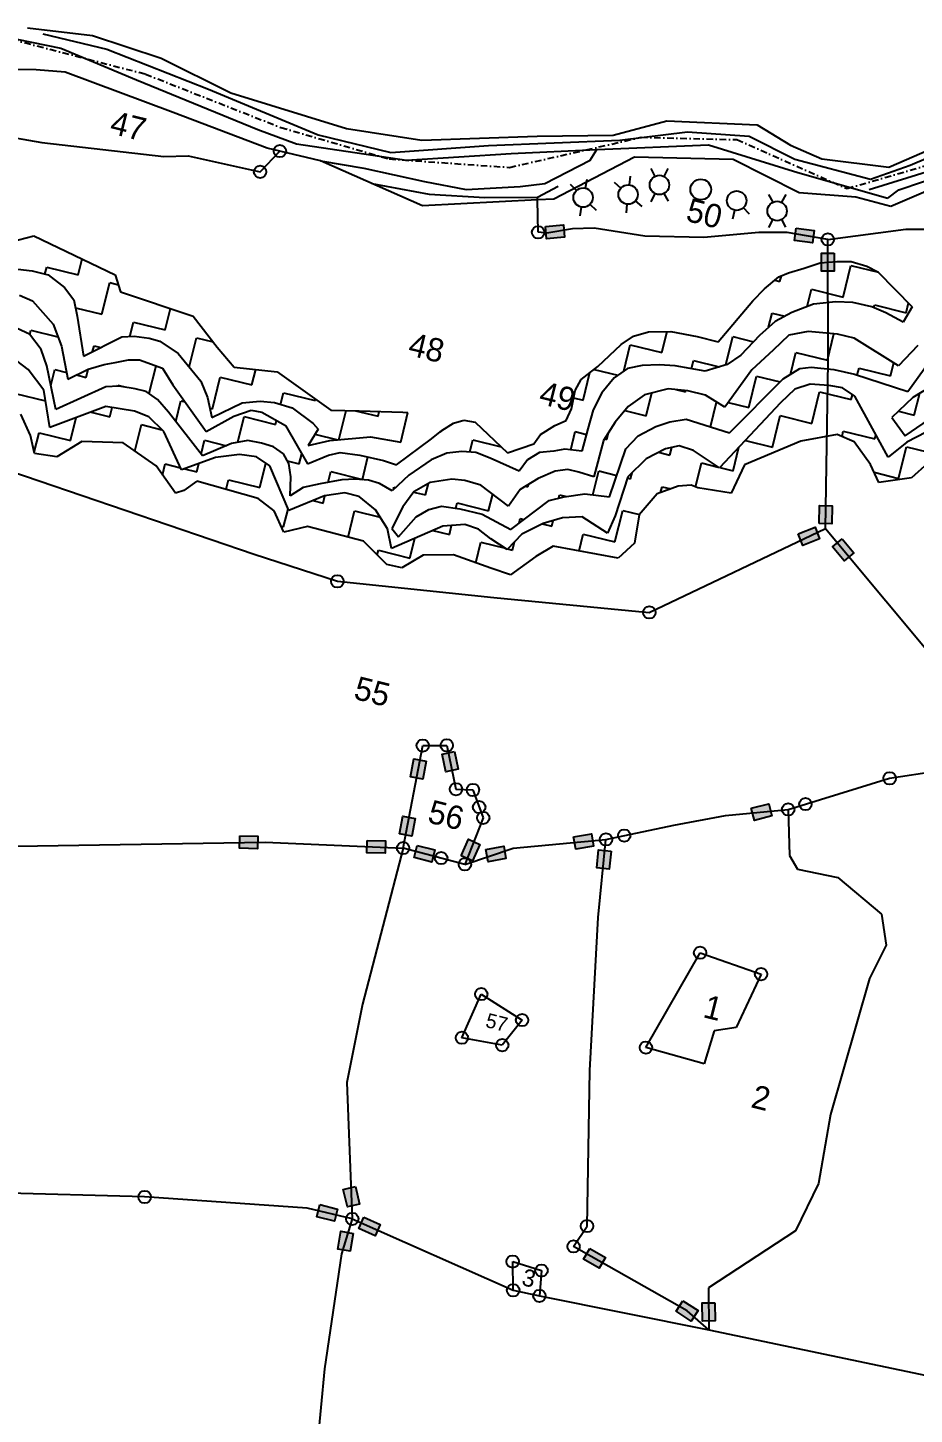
# Model space of a CAD drawing. Header units: metres. Extents: x 312545 to 317295, y 1913851 to 1916479.
# Drawn here: x 313891 to 314574, y 1915139 to 1916207 of the extents above; entities that cross this region are included whole.
import ezdxf

# ---------------------------------------------------------------- set-up
doc = ezdxf.new("R2010")
doc.units = ezdxf.units.M
doc.linetypes.add('DASHDOT', pattern=[1, 0.5, -0.25, 0, -0.25])
for name, color, linetype in [('LINE_WATER', 4, 'Continuous'), ('POLY_HATCH', 12, 'Continuous'), ('POLY_PARCEL', 6, 'Continuous'), ('POLY_WATER', 4, 'Continuous'), ('TEXT_PARCEL', 7, 'Continuous'), ('V_BOUND_STREAM_LINE', 7, 'DASHDOT')]:
    doc.layers.add(name, color=color, linetype=linetype)
doc.styles.add('TEXT_MAP', font='')
doc.styles.get('TEXT_MAP').set_extended_font_data('Kruti Dev 050')

msp = doc.modelspace()

# ---------------------------------------------------------------- hatches: boundary and pattern name
for points in [[(314304.6, 1916045.9), (314303.8, 1916055.5), (314289.9, 1916054.3), (314290.7, 1916044.7)], [(314495.8, 1916041.6), (314497, 1916051.2), (314483.2, 1916053), (314481.9, 1916043.4)], [(314502.8, 1916019.7), (314512.4, 1916019.7), (314512.4, 1916033.7), (314502.7, 1916033.6)], [(314510.8, 1915839), (314501.2, 1915839.2), (314500.9, 1915825.3), (314510.6, 1915825.1)], [(314501.2, 1915813.4), (314497.8, 1915822.4), (314484.8, 1915817.3), (314488.2, 1915808.3)], [(314520.1, 1915796.6), (314527.6, 1915802.7), (314518.6, 1915813.5), (314511.2, 1915807.3)], [(314185.9, 1915630.2), (314195.4, 1915628.4), (314198, 1915642.1), (314188.6, 1915643.9)], [(314213.2, 1915634), (314222.7, 1915636), (314219.8, 1915649.7), (314210.4, 1915647.7)], [(314464.5, 1915600.1), (314462.2, 1915609.4), (314448.6, 1915606), (314451, 1915596.6)], [(314189.6, 1915598), (314180.1, 1915599.8), (314177.4, 1915586.1), (314186.9, 1915584.3)], [(314327.1, 1915576.8), (314325.4, 1915586.3), (314311.7, 1915583.8), (314313.4, 1915574.3)], [(314068.1, 1915574.7), (314068.4, 1915584.3), (314054.4, 1915584.7), (314054.2, 1915575.1)], [(314166.4, 1915571.2), (314166.6, 1915580.8), (314152.6, 1915581.1), (314152.4, 1915571.5)], [(314202.4, 1915564.5), (314204.7, 1915573.9), (314191.2, 1915577.2), (314188.9, 1915567.9)], [(314239.5, 1915578), (314230.7, 1915582), (314224.9, 1915569.3), (314233.7, 1915565.3)], [(314259.5, 1915567.3), (314257.8, 1915576.8), (314244.1, 1915574.2), (314245.8, 1915564.7)], [(314329.5, 1915559.9), (314339.1, 1915558.9), (314340.5, 1915572.8), (314330.9, 1915573.8)], [(314137.3, 1915298.7), (314146.7, 1915300.9), (314143.5, 1915314.5), (314134.1, 1915312.3)], [(314127.3, 1915287.7), (314129.7, 1915297.1), (314116.1, 1915300.5), (314113.8, 1915291.1)], [(314158.8, 1915276.4), (314162.7, 1915285.2), (314150, 1915290.8), (314146.1, 1915282)], [(314129.9, 1915266.3), (314139.4, 1915264.6), (314141.8, 1915278.3), (314132.3, 1915280)], [(314331.4, 1915251.5), (314336.2, 1915259.9), (314324.1, 1915266.8), (314319.3, 1915258.4)], [(314402.3, 1915210.8), (314407.6, 1915218.9), (314395.9, 1915226.5), (314390.6, 1915218.4)], [(314411, 1915210.8), (314420.7, 1915211), (314420.4, 1915224.9), (314410.8, 1915224.8)]]:
    msp.add_hatch(color=256).paths.add_polyline_path(points)

# ---------------------------------------------------------------- linework, layer by layer
for points in [[(314321.8, 1916090.5), (314320.5, 1916083.8)], [(314355.2, 1916093), (314354.5, 1916086.2)], [(314371.2, 1916098.9), (314374.3, 1916092.8)], [(314384.3, 1916098.9), (314381.2, 1916092.8)], [(314309.1, 1916086.8), (314313.9, 1916081.9)], [(314342.9, 1916088.3), (314348.1, 1916083.7)], [(314371.5, 1916073.3), (314374.5, 1916079.5)], [(314384.7, 1916073.7), (314381.4, 1916079.6)], [(314461.9, 1916078.8), (314465.1, 1916072.8)], [(314475.1, 1916078.8), (314471.9, 1916072.8)], [(314316.6, 1916062.4), (314317.8, 1916069.1)], [(314329.2, 1916066.4), (314324.3, 1916071.2)], [(314352.5, 1916064.6), (314353, 1916071.4)], [(314364.6, 1916069.6), (314359.4, 1916074)], [(314447.1, 1916063.7), (314442.4, 1916068.7)], [(314434.4, 1916060.1), (314435.8, 1916066.8)], [(314462.2, 1916053.3), (314465.2, 1916059.4)], [(314475.3, 1916053.6), (314472.1, 1916059.6)]]:
    msp.add_lwpolyline(points)
for points in [[(314289.9, 1916054.3), (314303.8, 1916055.5), (314304.6, 1916045.9), (314290.7, 1916044.7)], [(314483.2, 1916053), (314497, 1916051.2), (314495.8, 1916041.6), (314481.9, 1916043.4)], [(314512.4, 1916033.7), (314512.4, 1916019.7), (314502.8, 1916019.7), (314502.7, 1916033.6)], [(314500.9, 1915825.3), (314501.2, 1915839.2), (314510.8, 1915839), (314510.6, 1915825.1)], [(314484.8, 1915817.3), (314497.8, 1915822.4), (314501.2, 1915813.4), (314488.2, 1915808.3)], [(314518.6, 1915813.5), (314527.6, 1915802.7), (314520.1, 1915796.6), (314511.2, 1915807.3)], [(314198, 1915642.1), (314195.4, 1915628.4), (314185.9, 1915630.2), (314188.6, 1915643.9)], [(314219.8, 1915649.7), (314222.7, 1915636), (314213.2, 1915634), (314210.4, 1915647.7)], [(314448.6, 1915606), (314462.2, 1915609.4), (314464.5, 1915600.1), (314451, 1915596.6)], [(314177.4, 1915586.1), (314180.1, 1915599.8), (314189.6, 1915598), (314186.9, 1915584.3)], [(314311.7, 1915583.8), (314325.4, 1915586.3), (314327.1, 1915576.8), (314313.4, 1915574.3)], [(314054.4, 1915584.7), (314068.4, 1915584.3), (314068.1, 1915574.7), (314054.2, 1915575.1)], [(314152.6, 1915581.1), (314166.6, 1915580.8), (314166.4, 1915571.2), (314152.4, 1915571.5)], [(314191.2, 1915577.2), (314204.7, 1915573.9), (314202.4, 1915564.5), (314188.9, 1915567.9)], [(314224.9, 1915569.3), (314230.7, 1915582), (314239.5, 1915578), (314233.7, 1915565.3)], [(314244.1, 1915574.2), (314257.8, 1915576.8), (314259.5, 1915567.3), (314245.8, 1915564.7)], [(314340.5, 1915572.8), (314339.1, 1915558.9), (314329.5, 1915559.9), (314330.9, 1915573.8)], [(314143.5, 1915314.5), (314146.7, 1915300.9), (314137.3, 1915298.7), (314134.1, 1915312.3)], [(314116.1, 1915300.5), (314129.7, 1915297.1), (314127.3, 1915287.7), (314113.8, 1915291.1)], [(314150, 1915290.8), (314162.7, 1915285.2), (314158.8, 1915276.4), (314146.1, 1915282)], [(314141.8, 1915278.3), (314139.4, 1915264.6), (314129.9, 1915266.3), (314132.3, 1915280)], [(314324.1, 1915266.8), (314336.2, 1915259.9), (314331.4, 1915251.5), (314319.3, 1915258.4)], [(314395.9, 1915226.5), (314407.6, 1915218.9), (314402.3, 1915210.8), (314390.6, 1915218.4)], [(314420.4, 1915224.9), (314420.7, 1915211), (314411, 1915210.8), (314410.8, 1915224.8)]]:
    msp.add_lwpolyline(points, close=True)
for centre, radius in [((314085.3, 1916112.3), 4.77), ((314070.1, 1916096.3), 4.77), ((314377.8, 1916086.2), 7.47), ((314377.8, 1916086.2), 7.47), ((314409.6, 1916082.7), 7.98), ((314319, 1916076.5), 7.47), ((314319, 1916076.5), 7.47), ((314353.7, 1916078.8), 7.47), ((314353.7, 1916078.8), 7.47), ((314437.3, 1916074.1), 7.47), ((314468.5, 1916066.1), 7.47), ((314468.5, 1916066.1), 7.47), ((314284.3, 1916049.7), 4.77), ((314507.5, 1916044.2), 4.77), ((314129.6, 1915780.8), 4.77), ((314370, 1915756.8), 4.77), ((314195.4, 1915654.2), 4.77), ((314213.9, 1915654.4), 4.77), ((314555.2, 1915629), 4.77), ((314221, 1915620.6), 4.77), ((314234.1, 1915620), 4.77), ((314238.9, 1915606.8), 4.77), ((314477, 1915605), 4.77), ((314490.3, 1915609.1), 4.77), ((314242, 1915598.5), 4.77), ((314336.6, 1915581.9), 4.77), ((314350.7, 1915584.9), 4.77), ((314180.3, 1915575.2), 4.77), ((314209.6, 1915567.5), 4.77), ((314227.9, 1915562.7), 4.77), ((314409.1, 1915494.6), 4.77), ((314456.1, 1915478.1), 4.77), ((314240.5, 1915462.7), 4.77), ((314272, 1915442.7), 4.77), ((314225.6, 1915429.1), 4.77), ((314256.7, 1915423.4), 4.77), ((314367.4, 1915421.5), 4.77), ((313981.1, 1915306.4), 4.77), ((314141.1, 1915289.5), 4.77), ((314322, 1915284), 4.77), ((314311.6, 1915268.3), 4.77), ((314264.7, 1915256.6), 4.77), ((314286.9, 1915249.7), 4.77), ((314265.1, 1915234.5), 4.77), ((314285.3, 1915230.2), 4.77)]:
    msp.add_circle(centre, radius)
at = {"layer": 'LINE_WATER'}
for p, q in [((313871.4, 1916200.8), (313916.4, 1916191.7)), ((313902.7, 1916202.6), (313952, 1916190.7)), ((313916.4, 1916191.7), (313974.8, 1916167.2)), ((313952, 1916190.7), (314030.4, 1916159.9)), ((313974.8, 1916167.2), (314068.2, 1916128.8)), ((314030.4, 1916159.9), (314114.7, 1916124.7)), ((314068.2, 1916128.8), (314098, 1916117.9)), ((314114.7, 1916124.7), (314170.7, 1916111.3)), ((314246.2, 1916116.7), (314347.2, 1916120.8)), ((314347.2, 1916120.8), (314399.4, 1916127.1)), ((314399.4, 1916127.1), (314446.9, 1916123.8)), ((314446.9, 1916123.8), (314482.1, 1916106)), ((314098, 1916117.9), (314183, 1916105.2)), ((314170.7, 1916111.3), (314246.2, 1916116.7)), ((314183, 1916105.2), (314263.5, 1916110.5)), ((314263.5, 1916110.5), (314329.5, 1916113.4)), ((314324.3, 1916105.3), (314329.5, 1916113.4)), ((314329.5, 1916113.4), (314415.5, 1916117.2)), ((314415.5, 1916117.2), (314484.4, 1916095.7)), ((314570.9, 1916101.4), (314600.8, 1916114.3)), ((314116.7, 1916104.9), (314149.9, 1916099.1)), ((314149.9, 1916099.1), (314196.7, 1916088.8)), ((314289.4, 1916087.3), (314324.3, 1916105.3)), ((314482.1, 1916106), (314540.5, 1916090.7)), ((314540.5, 1916090.7), (314570.9, 1916101.4)), ((314562.2, 1916082.4), (314615.2, 1916100.3)), ((314196.7, 1916088.8), (314228.9, 1916082.8)), ((314484.4, 1916095.7), (314553.7, 1916076)), ((314586.6, 1916097), (314539.5, 1916082.5)), ((314156.1, 1916087.4), (314200.3, 1916079.2)), ((314200.3, 1916079.2), (314243.2, 1916076.5)), ((314228.9, 1916082.8), (314270.6, 1916085.1)), ((314270.6, 1916085.1), (314289.4, 1916087.3)), ((314283.8, 1916076.8), (314299.8, 1916085.2)), ((314553.7, 1916076), (314562.2, 1916082.4)), ((314243.2, 1916076.5), (314283.8, 1916076.8))]:
    msp.add_line(p, q, dxfattribs=at)
at = {"layer": 'POLY_HATCH'}
for p, q in [((313872.2, 1916040.8), (313895.6, 1916047.1)), ((313895.6, 1916047.1), (313958.5, 1916016.9)), ((314489.4, 1916022.1), (314501.6, 1916026.1)), ((314501.6, 1916026.1), (314514.4, 1916027.1)), ((314514.4, 1916027.1), (314525.6, 1916027.2)), ((314525.6, 1916027.2), (314537.7, 1916023.5)), ((313883.4, 1916021.3), (313894.3, 1916020)), ((313894.3, 1916020), (313906.8, 1916016.9)), ((313906.8, 1916016.9), (313919.4, 1916007.1)), ((313958.5, 1916016.9), (313962.6, 1916003.8)), ((314458.7, 1916006.2), (314469.7, 1916015.3)), ((314469.7, 1916015.3), (314477.3, 1916018.5)), ((314477.3, 1916018.5), (314489.4, 1916022.1)), ((314537.7, 1916023.5), (314546.1, 1916019.3)), ((314546.1, 1916019.3), (314572.6, 1915992.4)), ((313919.4, 1916007.1), (313926.5, 1915997.7)), ((313962.6, 1916003.8), (314018.6, 1915985.1)), ((314449.7, 1915996.9), (314458.7, 1916006.2)), ((313884.6, 1916001.2), (313894.7, 1915996.9)), ((313894.7, 1915996.9), (313910.6, 1915979)), ((313926.5, 1915997.7), (313929, 1915985.1)), ((314423, 1915965.4), (314449.7, 1915996.9)), ((314496.5, 1915994.4), (314479.9, 1915988)), ((314513.7, 1915996.1), (314496.5, 1915994.4)), ((314526.9, 1915995.6), (314513.7, 1915996.1)), ((314541.5, 1915992.3), (314526.9, 1915995.6)), ((314552.2, 1915987.6), (314541.5, 1915992.3)), ((314572.6, 1915992.4), (314565.5, 1915980.4)), ((313929, 1915985.1), (313934, 1915954.2)), ((314018.6, 1915985.1), (314037, 1915961.1)), ((314479.9, 1915988), (314467, 1915981.1)), ((314565.5, 1915980.4), (314552.2, 1915987.6)), ((313892.4, 1915971.1), (313879.5, 1915977)), ((313901.4, 1915959.4), (313892.4, 1915971.1)), ((313910.6, 1915979), (313917.1, 1915961.9)), ((314357.9, 1915969.6), (314369.3, 1915973.1)), ((314369.3, 1915973.1), (314386.5, 1915973.4)), ((314386.5, 1915973.4), (314406.9, 1915969.4)), ((314467, 1915981.1), (314454.8, 1915970.1)), ((314492.5, 1915973.4), (314477.6, 1915970.5)), ((314514.9, 1915971.2), (314492.5, 1915973.4)), ((314527.8, 1915968.1), (314514.9, 1915971.2)), ((313917.1, 1915961.9), (313922, 1915936.5)), ((313934, 1915954.2), (313963.6, 1915969.2)), ((313963.6, 1915969.2), (313973.1, 1915969.7)), ((313973.1, 1915969.7), (313984.7, 1915968.2)), ((313984.7, 1915968.2), (313992.8, 1915965.8)), ((313992.8, 1915965.8), (314006.9, 1915956.4)), ((314037, 1915961.1), (314050.2, 1915945.7)), ((314330.3, 1915946.2), (314348.3, 1915963.2)), ((314348.3, 1915963.2), (314357.9, 1915969.6)), ((314406.9, 1915969.4), (314423, 1915965.4)), ((314454.8, 1915970.1), (314440.6, 1915955.1)), ((314477.6, 1915970.5), (314465.4, 1915958.9)), ((314562.1, 1915946.8), (314527.8, 1915968.1)), ((314576.8, 1915962.5), (314562.1, 1915946.8)), ((313891.4, 1915944), (313882.5, 1915950.7)), ((313905.6, 1915946.8), (313901.4, 1915959.4)), ((313950, 1915947.8), (313958.4, 1915949.5)), ((313958.4, 1915949.5), (313968.7, 1915951.5)), ((313968.7, 1915951.5), (313977.1, 1915951.5)), ((313977.1, 1915951.5), (313994.8, 1915945.1)), ((314006.9, 1915956.4), (314024.3, 1915935)), ((314440.6, 1915955.1), (314430.1, 1915947.9)), ((314465.4, 1915958.9), (314448.9, 1915943.7)), ((314569.1, 1915927), (314589.7, 1915955.5)), ((313903.3, 1915928.1), (313891.4, 1915944)), ((313912.7, 1915913.2), (313905.6, 1915946.8)), ((313922, 1915936.5), (313937.5, 1915944.2)), ((313937.5, 1915944.2), (313950, 1915947.8)), ((313994.8, 1915945.1), (314002.8, 1915932.2)), ((314050.2, 1915945.7), (314083.3, 1915942.3)), ((314083.3, 1915942.3), (314124.6, 1915912.7)), ((314317.4, 1915936.4), (314330.3, 1915946.2)), ((314353.1, 1915944.8), (314342.9, 1915937.6)), ((314364.6, 1915947.2), (314353.1, 1915944.8)), ((314377.6, 1915947.5), (314364.6, 1915947.2)), ((314390, 1915946.9), (314377.6, 1915947.5)), ((314413, 1915942.7), (314390, 1915946.9)), ((314430.1, 1915947.9), (314413, 1915942.7)), ((314448.9, 1915943.7), (314428.1, 1915915)), ((314473.1, 1915936.7), (314485.9, 1915944.8)), ((314485.9, 1915944.8), (314494.7, 1915945.9)), ((314494.7, 1915945.9), (314512.1, 1915943.9)), ((314512.1, 1915943.9), (314528.2, 1915940.4)), ((314528.2, 1915940.4), (314569.1, 1915927)), ((313951.1, 1915930.6), (313912.7, 1915913.2)), ((313961.1, 1915931.2), (313951.1, 1915930.6)), ((313973.8, 1915929.1), (313961.1, 1915931.2)), ((313982.4, 1915927), (313973.8, 1915929.1)), ((314002.8, 1915932.2), (314028.5, 1915896.1)), ((314024.3, 1915935), (314029.6, 1915922.5)), ((314312.8, 1915927.8), (314317.4, 1915936.4)), ((314342.9, 1915937.6), (314333.4, 1915926)), ((314384.5, 1915929.1), (314366.4, 1915924.6)), ((314399.7, 1915927.6), (314384.5, 1915929.1)), ((314431.7, 1915895.1), (314473.1, 1915936.7)), ((314482.1, 1915928.8), (314471, 1915918.2)), ((314494, 1915932.7), (314482.1, 1915928.8)), ((314508.4, 1915931.6), (314494, 1915932.7)), ((314518.9, 1915929.8), (314508.4, 1915931.6)), ((314528.3, 1915923.4), (314518.9, 1915929.8)), ((314587.4, 1915931.1), (314573, 1915922.4)), ((313908.1, 1915899.3), (313903.3, 1915928.1)), ((313991.1, 1915921), (313982.4, 1915927)), ((313999.5, 1915911.2), (313991.1, 1915921)), ((314029.6, 1915922.5), (314032.8, 1915907.1)), ((314032.8, 1915907.1), (314056.2, 1915918.4)), ((314056.2, 1915918.4), (314070.1, 1915919.5)), ((314070.1, 1915919.5), (314081.1, 1915918.5)), ((314081.1, 1915918.5), (314094.8, 1915914.4)), ((314310, 1915913.8), (314312.8, 1915927.8)), ((314333.4, 1915926), (314326.7, 1915912.9)), ((314366.4, 1915924.6), (314353.8, 1915915.5)), ((314413.4, 1915924.2), (314399.7, 1915927.6)), ((314428.1, 1915915), (314413.4, 1915924.2)), ((314471, 1915918.2), (314424, 1915868.1)), ((314554, 1915876.5), (314528.3, 1915923.4)), ((314573, 1915922.4), (314557, 1915907.1)), ((313893.1, 1915893.1), (313885.8, 1915909.5)), ((313951.1, 1915915.4), (313908.1, 1915899.3)), ((313973.3, 1915911.9), (313951.1, 1915915.4)), ((313984.4, 1915907.6), (313973.3, 1915911.9)), ((313995.8, 1915896.2), (313984.4, 1915907.6)), ((314025.8, 1915877.4), (313999.5, 1915911.2)), ((314028.5, 1915896.1), (314049.9, 1915908)), ((314049.9, 1915908), (314063.3, 1915912.7)), ((314063.3, 1915912.7), (314071.3, 1915911.1)), ((314071.3, 1915911.1), (314089.7, 1915900.9)), ((314094.8, 1915914.4), (314111, 1915902.4)), ((314124.6, 1915912.7), (314146.3, 1915912.2)), ((314146.3, 1915912.2), (314180, 1915911.1)), ((314178.6, 1915887.9), (314183.8, 1915910.8)), ((314180, 1915911.1), (314183.8, 1915910.8)), ((314306, 1915904.6), (314310, 1915913.8)), ((314326.7, 1915912.9), (314322.7, 1915898.2)), ((314353.8, 1915915.5), (314343.7, 1915903.4)), ((314557, 1915907.1), (314567.1, 1915892.8)), ((314567.1, 1915892.8), (314594.9, 1915911.8)), ((314009.5, 1915866.8), (313995.8, 1915896.2)), ((314089.7, 1915900.9), (314106.5, 1915871.2)), ((314114.7, 1915898.1), (314107, 1915885.4)), ((314111, 1915902.4), (314114.7, 1915898.1)), ((314202.1, 1915890.5), (314210, 1915897)), ((314210, 1915897), (314219.1, 1915902.7)), ((314219.1, 1915902.7), (314227, 1915905)), ((314227, 1915905), (314235.7, 1915903.5)), ((314235.7, 1915903.5), (314260.7, 1915879.9)), ((314286.2, 1915893.8), (314297.3, 1915900.8)), ((314297.3, 1915900.8), (314306, 1915904.6)), ((314322.7, 1915898.2), (314318.1, 1915881.1)), ((314343.7, 1915903.4), (314334.6, 1915889.2)), ((314361.4, 1915892.8), (314375, 1915900.2)), ((314375, 1915900.2), (314385.8, 1915903.7)), ((314385.8, 1915903.7), (314398.5, 1915905.7)), ((314398.5, 1915905.7), (314431.7, 1915895.1)), ((314601.4, 1915905), (314568.4, 1915888)), ((313896.2, 1915879.3), (313893.1, 1915893.1)), ((313932.8, 1915888.6), (313913.5, 1915876.6)), ((313964.6, 1915887.4), (313932.8, 1915888.6)), ((313989.9, 1915869.8), (313964.6, 1915887.4)), ((314048.1, 1915886.9), (314025.8, 1915877.4)), ((314060.6, 1915889.4), (314048.1, 1915886.9)), ((314071.2, 1915887.2), (314060.6, 1915889.4)), ((314080.3, 1915884.5), (314071.2, 1915887.2)), ((314107, 1915885.4), (314123.7, 1915889.3)), ((314123.7, 1915889.3), (314155.1, 1915892)), ((314155.1, 1915892), (314178.6, 1915887.9)), ((314175.3, 1915870.6), (314202.1, 1915890.5)), ((314260.7, 1915879.9), (314280.9, 1915886.7)), ((314280.9, 1915886.7), (314286.2, 1915893.8)), ((314334.6, 1915889.2), (314327.2, 1915861.3)), ((314351.9, 1915882.9), (314361.4, 1915892.8)), ((314486.7, 1915888.8), (314443.3, 1915870.5)), ((314514.8, 1915894), (314486.7, 1915888.8)), ((314527.9, 1915888.3), (314514.8, 1915894)), ((314540.5, 1915870.7), (314527.9, 1915888.3)), ((314568.4, 1915888), (314554, 1915876.5)), ((313913.5, 1915876.6), (313896.2, 1915879.3)), ((314035.7, 1915876.1), (314009.5, 1915866.8)), ((314054.2, 1915878.4), (314035.7, 1915876.1)), ((314067.2, 1915876.8), (314054.2, 1915878.4)), ((314077.6, 1915869.7), (314067.2, 1915876.8)), ((314088.1, 1915879.1), (314080.3, 1915884.5)), ((314092.1, 1915871.5), (314088.1, 1915879.1)), ((314106.5, 1915871.2), (314122.9, 1915878)), ((314122.9, 1915878), (314131.8, 1915880)), ((314131.8, 1915880), (314147, 1915878)), ((314147, 1915878), (314165.2, 1915873.8)), ((314214, 1915879.5), (314201.9, 1915874.5)), ((314225.6, 1915880.8), (314214, 1915879.5)), ((314236.2, 1915880), (314225.6, 1915880.8)), ((314247.4, 1915875.8), (314236.2, 1915880)), ((314269.7, 1915865.7), (314247.4, 1915875.8)), ((314285.5, 1915880), (314276.1, 1915874.3)), ((314296.3, 1915881.1), (314285.5, 1915880)), ((314305, 1915882.5), (314296.3, 1915881.1)), ((314318.1, 1915881.1), (314305, 1915882.5)), ((314339.2, 1915845.8), (314351.9, 1915882.9)), ((314367.6, 1915875.2), (314353.5, 1915861.2)), ((314382.4, 1915882.9), (314367.6, 1915875.2)), ((314393.1, 1915885.1), (314382.4, 1915882.9)), ((314404, 1915881.6), (314393.1, 1915885.1)), ((314424, 1915868.1), (314404, 1915881.6)), ((314004.9, 1915848.6), (313989.9, 1915869.8)), ((314092.2, 1915835.3), (314077.6, 1915869.7)), ((314093.8, 1915861.3), (314092.1, 1915871.5)), ((314165.2, 1915873.8), (314175.3, 1915870.6)), ((314201.9, 1915874.5), (314184.7, 1915862.7)), ((314276.1, 1915874.3), (314269.7, 1915865.7)), ((314297.5, 1915865.6), (314284.3, 1915859.9)), ((314307.2, 1915866.9), (314297.5, 1915865.6)), ((314315.7, 1915864.9), (314307.2, 1915866.9)), ((314327.2, 1915861.3), (314315.7, 1915864.9)), ((314443.3, 1915870.5), (314433.1, 1915848.8)), ((314546.8, 1915857), (314540.5, 1915870.7)), ((314584.5, 1915871.9), (314572, 1915860.4)), ((314021.4, 1915858), (314011.4, 1915850.7)), ((314068.6, 1915844.7), (314021.4, 1915858)), ((314093.3, 1915846.7), (314093.8, 1915861.3)), ((314116.3, 1915856), (314103.3, 1915853)), ((314133.1, 1915858.9), (314116.3, 1915856)), ((314143.4, 1915859.5), (314133.1, 1915858.9)), ((314153.7, 1915858.7), (314143.4, 1915859.5)), ((314162.2, 1915856.2), (314153.7, 1915858.7)), ((314171.8, 1915850.5), (314162.2, 1915856.2)), ((314184.7, 1915862.7), (314171.8, 1915850.5)), ((314201.1, 1915857), (314188.5, 1915849.8)), ((314217.8, 1915859.5), (314201.1, 1915857)), ((314227.8, 1915858.4), (314217.8, 1915859.5)), ((314240.2, 1915854.9), (314227.8, 1915858.4)), ((314261.6, 1915838.7), (314240.2, 1915854.9)), ((314284.3, 1915859.9), (314270.4, 1915851.6)), ((314353.5, 1915861.2), (314343.7, 1915831.2)), ((314392.2, 1915854), (314376.1, 1915848.2)), ((314402.2, 1915854.8), (314392.2, 1915854)), ((314407.4, 1915852.7), (314402.2, 1915854.8)), ((314572, 1915860.4), (314546.8, 1915857)), ((314011.4, 1915850.7), (314004.9, 1915848.6)), ((314080.9, 1915835.1), (314068.6, 1915844.7)), ((314119.8, 1915846.7), (314092.2, 1915835.3)), ((314103.3, 1915853), (314093.3, 1915846.7)), ((314135.4, 1915848.9), (314119.8, 1915846.7)), ((314146.4, 1915846.2), (314135.4, 1915848.9)), ((314158.9, 1915835.8), (314146.4, 1915846.2)), ((314188.5, 1915849.8), (314180, 1915838.2)), ((314270.4, 1915851.6), (314261.6, 1915838.7)), ((314263.3, 1915820.8), (314292.8, 1915843.1)), ((314292.8, 1915843.1), (314304.4, 1915845.9)), ((314304.4, 1915845.9), (314320.4, 1915848.1)), ((314320.4, 1915848.1), (314339.2, 1915845.8)), ((314376.1, 1915848.2), (314362.3, 1915832.1)), ((314433.1, 1915848.8), (314407.4, 1915852.7)), ((314088.3, 1915818.6), (314080.9, 1915835.1)), ((314168.3, 1915821.3), (314158.9, 1915835.8)), ((314180, 1915838.2), (314171.6, 1915821.5)), ((314190.3, 1915830.4), (314200.2, 1915836)), ((314200.2, 1915836), (314209.8, 1915838.8)), ((314209.8, 1915838.8), (314223.9, 1915836.7)), ((314223.9, 1915836.7), (314241.2, 1915832.4)), ((314241.2, 1915832.4), (314263.3, 1915820.8)), ((314362.3, 1915832.1), (314358.5, 1915810.2)), ((314106.7, 1915822.9), (314088.3, 1915818.6)), ((314149.7, 1915811.8), (314106.7, 1915822.9)), ((314171.2, 1915806), (314168.3, 1915821.3)), ((314210.9, 1915823.4), (314171.2, 1915806)), ((314171.6, 1915821.5), (314176.6, 1915815)), ((314176.6, 1915815), (314190.3, 1915830.4)), ((314227.8, 1915824.5), (314210.9, 1915823.4)), ((314238.3, 1915821), (314227.8, 1915824.5)), ((314288.1, 1915825.3), (314271.8, 1915817.2)), ((314303, 1915829.7), (314288.1, 1915825.3)), ((314318.2, 1915830.4), (314303, 1915829.7)), ((314337.8, 1915817.9), (314318.2, 1915830.4)), ((314343.7, 1915831.2), (314337.8, 1915817.9)), ((314167.8, 1915793.7), (314149.7, 1915811.8)), ((314247.8, 1915813.4), (314238.3, 1915821)), ((314260.4, 1915805.4), (314247.8, 1915813.4)), ((314271.8, 1915817.2), (314260.4, 1915805.4)), ((314195.8, 1915800.9), (314179.3, 1915791.2)), ((314219.1, 1915801.2), (314195.8, 1915800.9)), ((314247.9, 1915790.8), (314219.1, 1915801.2)), ((314295.9, 1915807.8), (314282.5, 1915799.8)), ((314345.9, 1915798.7), (314295.9, 1915807.8)), ((314358.5, 1915810.2), (314345.9, 1915798.7)), ((314179.3, 1915791.2), (314167.8, 1915793.7)), ((314263.1, 1915785.7), (314247.9, 1915790.8)), ((314282.5, 1915799.8), (314263.1, 1915785.7))]:
    msp.add_line(p, q, dxfattribs=at)
at = {"layer": 'POLY_HATCH', "linetype": 'Continuous'}
for p, q in [((313929.9, 1916016.9), (313932.9, 1916029.2)), ((313904.2, 1916017.5), (313905.6, 1916022.9)), ((313905.6, 1916022.9), (313929.9, 1916016.9)), ((314470.7, 1916011.9), (314471.8, 1916016.2)), ((314519.3, 1915999.8), (314525.3, 1916024.1)), ((314525.3, 1916024.1), (314546.5, 1916018.9)), ((313948.2, 1915986.5), (313954.2, 1916010.9)), ((313954.2, 1916010.9), (313960.9, 1916009.2)), ((314466.7, 1916012.8), (314470.7, 1916011.9)), ((314491.7, 1915992.6), (314495, 1916005.8)), ((314495, 1916005.8), (314519.3, 1915999.8)), ((314543.1, 1915991.6), (314543.6, 1915993.8)), ((314543.6, 1915993.8), (314567.9, 1915987.7)), ((314567.9, 1915987.7), (314569.8, 1915995.3)), ((313927.8, 1915991.6), (313948.2, 1915986.5)), ((313996.8, 1915974.5), (314000.9, 1915991)), ((314461.9, 1915976.5), (314464.6, 1915987.5)), ((314464.6, 1915987.5), (314474.5, 1915985.1)), ((313892.6, 1915970.7), (313893.5, 1915974.3)), ((313893.5, 1915974.3), (313914.3, 1915969.1)), ((313969.8, 1915969.5), (313972.5, 1915980.5)), ((313972.5, 1915980.5), (313996.8, 1915974.5)), ((314379.6, 1915957), (314383.7, 1915973.3)), ((314507.3, 1915951.2), (314512.3, 1915971.5)), ((313941, 1915957.8), (313942.1, 1915962.2)), ((313942.1, 1915962.2), (313947.3, 1915961)), ((314015.5, 1915945.9), (314021.1, 1915968.5)), ((314021.1, 1915968.5), (314033.8, 1915965.3)), ((314350.3, 1915942.8), (314355.3, 1915963)), ((314355.3, 1915963), (314379.6, 1915957)), ((314428.9, 1915947.6), (314434.3, 1915969.3)), ((314434.3, 1915969.3), (314450.2, 1915965.3)), ((314402.4, 1915944.6), (314404, 1915951)), ((314404, 1915951), (314423.9, 1915946)), ((314478.7, 1915940.2), (314482.9, 1915957.2)), ((314482.9, 1915957.2), (314507.3, 1915951.2)), ((313908.8, 1915931.7), (313911.8, 1915943.9)), ((313911.8, 1915943.9), (313921, 1915941.7)), ((313928.5, 1915939.8), (313936.1, 1915937.9)), ((313936.1, 1915937.9), (313937.7, 1915944.3)), ((313984.7, 1915925.8), (313989.9, 1915946.8)), ((314063.7, 1915932.1), (314066.7, 1915944)), ((314318.9, 1915920.4), (314324.2, 1915941.6)), ((314327.5, 1915944.1), (314345.8, 1915939.6)), ((314446.6, 1915914.6), (314452.6, 1915938.9)), ((314452.6, 1915938.9), (314470.8, 1915934.4)), ((314530.2, 1915939.8), (314531.6, 1915945.1)), ((314531.6, 1915945.1), (314555.9, 1915939.1)), ((314555.9, 1915939.1), (314558.4, 1915949.1)), ((313960.3, 1915931.2), (313960.4, 1915931.9)), ((313960.4, 1915931.9), (313966.9, 1915930.3)), ((314033.4, 1915913.8), (314039.4, 1915938.1)), ((314039.4, 1915938.1), (314063.7, 1915932.1)), ((314390.4, 1915928.5), (314397.9, 1915926.7)), ((313881.4, 1915925.6), (313904.6, 1915919.9)), ((313983.7, 1915926.1), (313984.7, 1915925.8)), ((314005.1, 1915904), (314009.1, 1915919.8)), ((314009.1, 1915919.8), (314012.2, 1915919)), ((314085.8, 1915917.1), (314088, 1915926)), ((314088, 1915926), (314112.4, 1915920)), ((314112.4, 1915920), (314112.7, 1915921.3)), ((314311.7, 1915922.2), (314318.9, 1915920.4)), ((314367.6, 1915908.4), (314371.9, 1915926)), ((314397.9, 1915926.7), (314398.2, 1915927.8)), ((314417.1, 1915899.8), (314421.8, 1915918.9)), ((314430.7, 1915918.5), (314446.6, 1915914.6)), ((314495.2, 1915902.5), (314501.2, 1915926.9)), ((314501.2, 1915926.9), (314525.5, 1915920.8)), ((314525.5, 1915920.8), (314526.5, 1915924.6)), ((314574.2, 1915908.8), (314578.4, 1915925.7)), ((313924, 1915889.3), (313928.4, 1915906.9)), ((313939.8, 1915911.2), (313954.4, 1915907.6)), ((313954.4, 1915907.6), (313956.1, 1915914.6)), ((314031.3, 1915914.3), (314033.4, 1915913.8)), ((314052.8, 1915887.9), (314057.7, 1915907.8)), ((314057.7, 1915907.8), (314082, 1915901.7)), ((314130.7, 1915889.9), (314136.3, 1915912.4)), ((314143.7, 1915912.2), (314161, 1915908)), ((314161, 1915908), (314161.9, 1915911.7)), ((314351.2, 1915912.4), (314367.6, 1915908.4)), ((314464.8, 1915884.2), (314470.9, 1915908.6)), ((314470.9, 1915908.6), (314495.2, 1915902.5)), ((314561.9, 1915911.8), (314574.2, 1915908.8)), ((313973.6, 1915881.1), (313978.7, 1915901.5)), ((313978.7, 1915901.5), (313994.4, 1915897.6)), ((314082, 1915901.7), (314082.8, 1915904.8)), ((314208.9, 1915896.1), (314209.6, 1915895.9)), ((314209.6, 1915895.9), (314209.9, 1915896.9)), ((314309.4, 1915882), (314312.9, 1915896.1)), ((314312.9, 1915896.1), (314321.6, 1915894)), ((314518.5, 1915892.4), (314519.5, 1915896.5)), ((314519.5, 1915896.5), (314543.8, 1915890.5)), ((313896, 1915880.3), (313899.7, 1915895.3)), ((313899.7, 1915895.3), (313924, 1915889.3)), ((314024.7, 1915878.8), (314027.3, 1915889.5)), ((314027.3, 1915889.5), (314044.2, 1915885.3)), ((314112.3, 1915894.2), (314130.1, 1915889.8)), ((314231.6, 1915880.3), (314233.9, 1915889.9)), ((314233.9, 1915889.9), (314255.8, 1915884.5)), ((314335.4, 1915890.5), (314337.2, 1915890.1)), ((314337.2, 1915890.1), (314338.5, 1915895.4)), ((314444, 1915889.4), (314464.8, 1915884.2)), ((314543.8, 1915890.5), (314544.6, 1915893.6)), ((314100.3, 1915871.4), (314102.2, 1915878.9)), ((314148.9, 1915859.3), (314153.2, 1915876.6)), ((314377.2, 1915880.2), (314385.9, 1915878)), ((314385.9, 1915878), (314387.3, 1915883.9)), ((314434.5, 1915866), (314439, 1915884.1)), ((314562.1, 1915860.1), (314568.1, 1915884.4)), ((314568.1, 1915884.4), (314592.5, 1915878.4)), ((313994.9, 1915862.7), (313997, 1915871.2)), ((313997, 1915871.2), (314008.8, 1915868.3)), ((314011.7, 1915867.5), (314021.3, 1915865.2)), ((314021.3, 1915865.2), (314022.9, 1915871.5)), ((314069.9, 1915853.1), (314074.6, 1915871.8)), ((314091, 1915873.7), (314100.3, 1915871.4)), ((314122.6, 1915857.1), (314124.6, 1915865.4)), ((314124.6, 1915865.4), (314148.9, 1915859.3)), ((314326.6, 1915847.3), (314331.2, 1915865.8)), ((314331.2, 1915865.8), (314344.9, 1915862.4)), ((314355.5, 1915859.7), (314356.7, 1915864.4)), ((314405.6, 1915853.4), (314410.2, 1915872)), ((314410.2, 1915872), (314423, 1915868.8)), ((314424.4, 1915868.5), (314434.5, 1915866)), ((314543.2, 1915864.8), (314562.1, 1915860.1)), ((314043.8, 1915851.7), (314045.6, 1915859.1)), ((314045.6, 1915859.1), (314069.9, 1915853.1)), ((314197.6, 1915847.3), (314199.8, 1915856.2)), ((314274.5, 1915854), (314276.5, 1915853.5)), ((314276.5, 1915853.5), (314277.1, 1915855.6)), ((314353.2, 1915860.3), (314355.5, 1915859.7)), ((314378.7, 1915849.2), (314379.8, 1915853.7)), ((314379.8, 1915853.7), (314386.6, 1915852)), ((314110.8, 1915843), (314118.6, 1915841)), ((314118.6, 1915841), (314120, 1915846.7)), ((314172.8, 1915851.3), (314173.2, 1915853.3)), ((314173.2, 1915853.3), (314174.5, 1915853)), ((314188.3, 1915849.6), (314197.6, 1915847.3)), ((314246.2, 1915835.2), (314249.4, 1915847.9)), ((314300.2, 1915844.9), (314300.9, 1915847.5)), ((314300.9, 1915847.5), (314306.1, 1915846.2)), ((314088.2, 1915822.8), (314091.7, 1915836.5)), ((314137.9, 1915814.9), (314142.9, 1915835)), ((314142.9, 1915835), (314162.6, 1915830.1)), ((314220.9, 1915837.1), (314221.9, 1915841.2)), ((314221.9, 1915841.2), (314246.2, 1915835.2)), ((314343.5, 1915811.1), (314349.5, 1915835.4)), ((314349.5, 1915835.4), (314362.4, 1915832.2)), ((314086.2, 1915823.3), (314088.2, 1915822.8)), ((314215.9, 1915816.9), (314217.6, 1915823.8)), ((314269.6, 1915825.6), (314270.5, 1915829.2)), ((314270.5, 1915829.2), (314273.4, 1915828.5)), ((314287.4, 1915825), (314294.8, 1915823.2)), ((314294.8, 1915823.2), (314295.9, 1915827.7)), ((314185.5, 1915798.6), (314189.3, 1915813.9)), ((314203.3, 1915820), (314215.9, 1915816.9)), ((314236.2, 1915795), (314240.2, 1915810.9)), ((314240.2, 1915810.9), (314259.2, 1915806.2)), ((314264.5, 1915804.9), (314266.1, 1915811.2)), ((314315.9, 1915804.2), (314319.1, 1915817.1)), ((314319.1, 1915817.1), (314343.5, 1915811.1)), ((314160.3, 1915801.2), (314161.2, 1915804.7)), ((314161.2, 1915804.7), (314185.5, 1915798.6)), ((314260.8, 1915805.8), (314264.5, 1915804.9))]:
    msp.add_line(p, q, dxfattribs=at)
at = {"layer": 'POLY_PARCEL'}
for p, q in [((313839.6, 1916129.6), (313901.9, 1916118.9)), ((313901.9, 1916118.9), (313996, 1916108.1)), ((314070.1, 1916096.3), (314085.3, 1916112.3)), ((313996, 1916108.1), (314014.6, 1916108.7)), ((314014.6, 1916108.7), (314070.1, 1916096.3)), ((314283.9, 1916074.6), (314283.8, 1916076.8)), ((314284.3, 1916049.7), (314283.9, 1916074.6)), ((314291.1, 1916049), (314284.3, 1916049.7)), ((314310.7, 1916052.5), (314291.1, 1916049)), ((314327.6, 1916052.8), (314310.7, 1916052.5)), ((314366.6, 1916046.6), (314327.6, 1916052.8)), ((314411.9, 1916045.7), (314366.6, 1916046.6)), ((314454.4, 1916049.5), (314411.9, 1916045.7)), ((314476.2, 1916049.5), (314454.4, 1916049.5)), ((314507.5, 1916044.2), (314476.2, 1916049.5)), ((314507.5, 1916044.2), (314567.8, 1916052)), ((314567.8, 1916052), (314606.5, 1916052.3)), ((314507.9, 1915949.8), (314507.5, 1916044.2)), ((314505.7, 1915821.4), (314507.9, 1915949.8)), ((313788.1, 1915896.3), (314065.5, 1915801.6)), ((314370, 1915756.8), (314505.7, 1915821.4)), ((314505.7, 1915821.4), (314659.5, 1915637)), ((314065.5, 1915801.6), (314129.6, 1915780.8)), ((314129.6, 1915780.8), (314250.1, 1915768.2)), ((314250.1, 1915768.2), (314370, 1915756.8)), ((314180.3, 1915575.2), (314195.4, 1915654.2)), ((314195.4, 1915654.2), (314213.9, 1915654.4)), ((314213.9, 1915654.4), (314221, 1915620.6)), ((314477, 1915605), (314555.2, 1915629)), ((314555.2, 1915629), (314592.4, 1915634.8)), ((314221, 1915620.6), (314234.1, 1915620)), ((314234.1, 1915620), (314242, 1915598.5)), ((314242, 1915598.5), (314227.9, 1915562.7)), ((314388.8, 1915592.8), (314428.8, 1915600.4)), ((314428.8, 1915600.4), (314477, 1915605)), ((314477, 1915605), (314478, 1915569.5)), ((314336.6, 1915581.9), (314388.8, 1915592.8)), ((313811.6, 1915575.5), (314074, 1915579.9)), ((314074, 1915579.9), (314180.3, 1915575.2)), ((314265.1, 1915575.3), (314336.6, 1915581.9)), ((314330.6, 1915521.8), (314336.6, 1915581.9)), ((314180.3, 1915575.2), (314149, 1915455.1)), ((314227.9, 1915562.7), (314180.3, 1915575.2)), ((314227.9, 1915562.7), (314265.1, 1915575.3)), ((314478, 1915569.5), (314484.3, 1915559)), ((314484.3, 1915559), (314515.2, 1915552.6)), ((314515.2, 1915552.6), (314548.8, 1915524.4)), ((314548.8, 1915524.4), (314552.6, 1915500.4)), ((314324.1, 1915403.8), (314330.6, 1915521.8)), ((314367.4, 1915421.5), (314409.1, 1915494.6)), ((314409.1, 1915494.6), (314456.1, 1915478.1)), ((314552.6, 1915500.4), (314539.7, 1915474.8)), ((314456.1, 1915478.1), (314437, 1915437)), ((314539.7, 1915474.8), (314509.7, 1915370)), ((314225.6, 1915429.1), (314240.5, 1915462.7)), ((314240.5, 1915462.7), (314272, 1915442.7)), ((314149, 1915455.1), (314136.9, 1915394.5)), ((314272, 1915442.7), (314256.7, 1915423.4)), ((314437, 1915437), (314420.1, 1915434.3)), ((314256.7, 1915423.4), (314225.6, 1915429.1)), ((314420.1, 1915434.3), (314412.2, 1915409.1)), ((314412.2, 1915409.1), (314367.4, 1915421.5)), ((314136.9, 1915394.5), (314141.1, 1915289.5)), ((314322, 1915284), (314324.1, 1915403.8)), ((314509.7, 1915370), (314500.5, 1915316.7)), ((313981.1, 1915306.4), (313821.8, 1915311)), ((314500.5, 1915316.7), (314482.6, 1915280.3)), ((314106.3, 1915297.8), (313981.1, 1915306.4)), ((314141.1, 1915289.5), (314106.3, 1915297.8)), ((314141.1, 1915289.5), (314132.9, 1915262.5)), ((314141.1, 1915289.5), (314265.1, 1915234.5)), ((314311.6, 1915268.3), (314322, 1915284)), ((314482.6, 1915280.3), (314415.7, 1915236.4)), ((314399.1, 1915218.7), (314311.6, 1915268.3)), ((314132.9, 1915262.5), (314119.8, 1915173.9)), ((314265.1, 1915234.5), (314264.7, 1915256.6)), ((314264.7, 1915256.6), (314286.9, 1915249.7)), ((314286.9, 1915249.7), (314285.3, 1915230.2)), ((314265.1, 1915234.5), (314285.3, 1915230.2)), ((314415.7, 1915236.4), (314415.8, 1915204.1)), ((314285.3, 1915230.2), (314415.8, 1915204.1)), ((314415.8, 1915204.1), (314399.1, 1915218.7)), ((314415.8, 1915204.1), (314583.6, 1915168.8)), ((314119.8, 1915173.9), (314111.4, 1915086.7))]:
    msp.add_line(p, q, dxfattribs=at)
at = {"layer": 'POLY_WATER'}
for p, q in [((313890.8, 1916207.3), (313940.8, 1916201.4)), ((313940.8, 1916201.4), (313993.8, 1916183.8)), ((313897.6, 1916175), (313871, 1916175.2)), ((313919.9, 1916173), (313897.6, 1916175)), ((313993.8, 1916183.8), (314047.5, 1916157.1)), ((314003.2, 1916141.9), (313919.9, 1916173)), ((314047.5, 1916157.1), (314136.6, 1916129.6)), ((314075.6, 1916114.6), (314003.2, 1916141.9)), ((314342.2, 1916124.6), (314383.5, 1916135.6)), ((314383.5, 1916135.6), (314453, 1916132.6)), ((314453, 1916132.6), (314478.8, 1916116.9)), ((314136.6, 1916129.6), (314194.8, 1916120.6)), ((314194.8, 1916120.6), (314283.6, 1916123.8)), ((314283.6, 1916123.8), (314342.2, 1916124.6)), ((314085.3, 1916112.3), (314075.6, 1916114.6)), ((314116.7, 1916104.9), (314085.3, 1916112.3)), ((314478.8, 1916116.9), (314502.9, 1916106.4)), ((314554.7, 1916100), (314585.8, 1916113.6)), ((314195.1, 1916070.1), (314116.7, 1916104.9)), ((314358.7, 1916107.6), (314296.3, 1916075.2)), ((314434.7, 1916105.8), (314358.7, 1916107.6)), ((314485.5, 1916080.1), (314434.7, 1916105.8)), ((314502.9, 1916106.4), (314554.7, 1916100)), ((314529.2, 1916076.7), (314485.5, 1916080.1)), ((314590.4, 1916084.3), (314556.1, 1916069.5)), ((314283.9, 1916074.6), (314195.1, 1916070.1)), ((314296.3, 1916075.2), (314283.9, 1916074.6)), ((314556.1, 1916069.5), (314529.2, 1916076.7))]:
    msp.add_line(p, q, dxfattribs=at)
at = {"layer": 'V_BOUND_STREAM_LINE', "ltscale": 10}
for p, q in [((313878.8, 1916198.4), (313981.8, 1916171.6)), ((313981.8, 1916171.6), (314086, 1916130.5)), ((314086, 1916130.5), (314169.6, 1916106.2)), ((314262.3, 1916099.7), (314363.6, 1916122.9)), ((314363.6, 1916122.9), (314437.4, 1916121.1)), ((314437.4, 1916121.1), (314522.4, 1916083.5)), ((314169.6, 1916106.2), (314262.3, 1916099.7)), ((314522.4, 1916083.5), (314612.6, 1916109.5))]:
    msp.add_line(p, q, dxfattribs=at)

# ---------------------------------------------------------------- texts
at = {"layer": 'TEXT_PARCEL', "style": 'TEXT_MAP'}
for s, height, p in [('47', 18.04, (313953.4, 1916126.1)), ('50', 18.04, (314397.3, 1916058.7)), ('48', 18.04, (314183.2, 1915955.3)), ('49', 18.04, (314284.1, 1915917.8)), ('55', 18.04, (314141.4, 1915690.4)), ('56', 18.04, (314198.3, 1915595.2)), ('1', 18, (314410.6, 1915445.1)), ('57', 11.16, (314243.1, 1915437.5)), ('2', 18, (314447.5, 1915375.7)), ('3', 13.2, (314270.9, 1915238.7))]:
    msp.add_text(s, height=height, rotation=346.0748, dxfattribs=at).set_placement(p)

doc.saveas('drawing.dxf')
